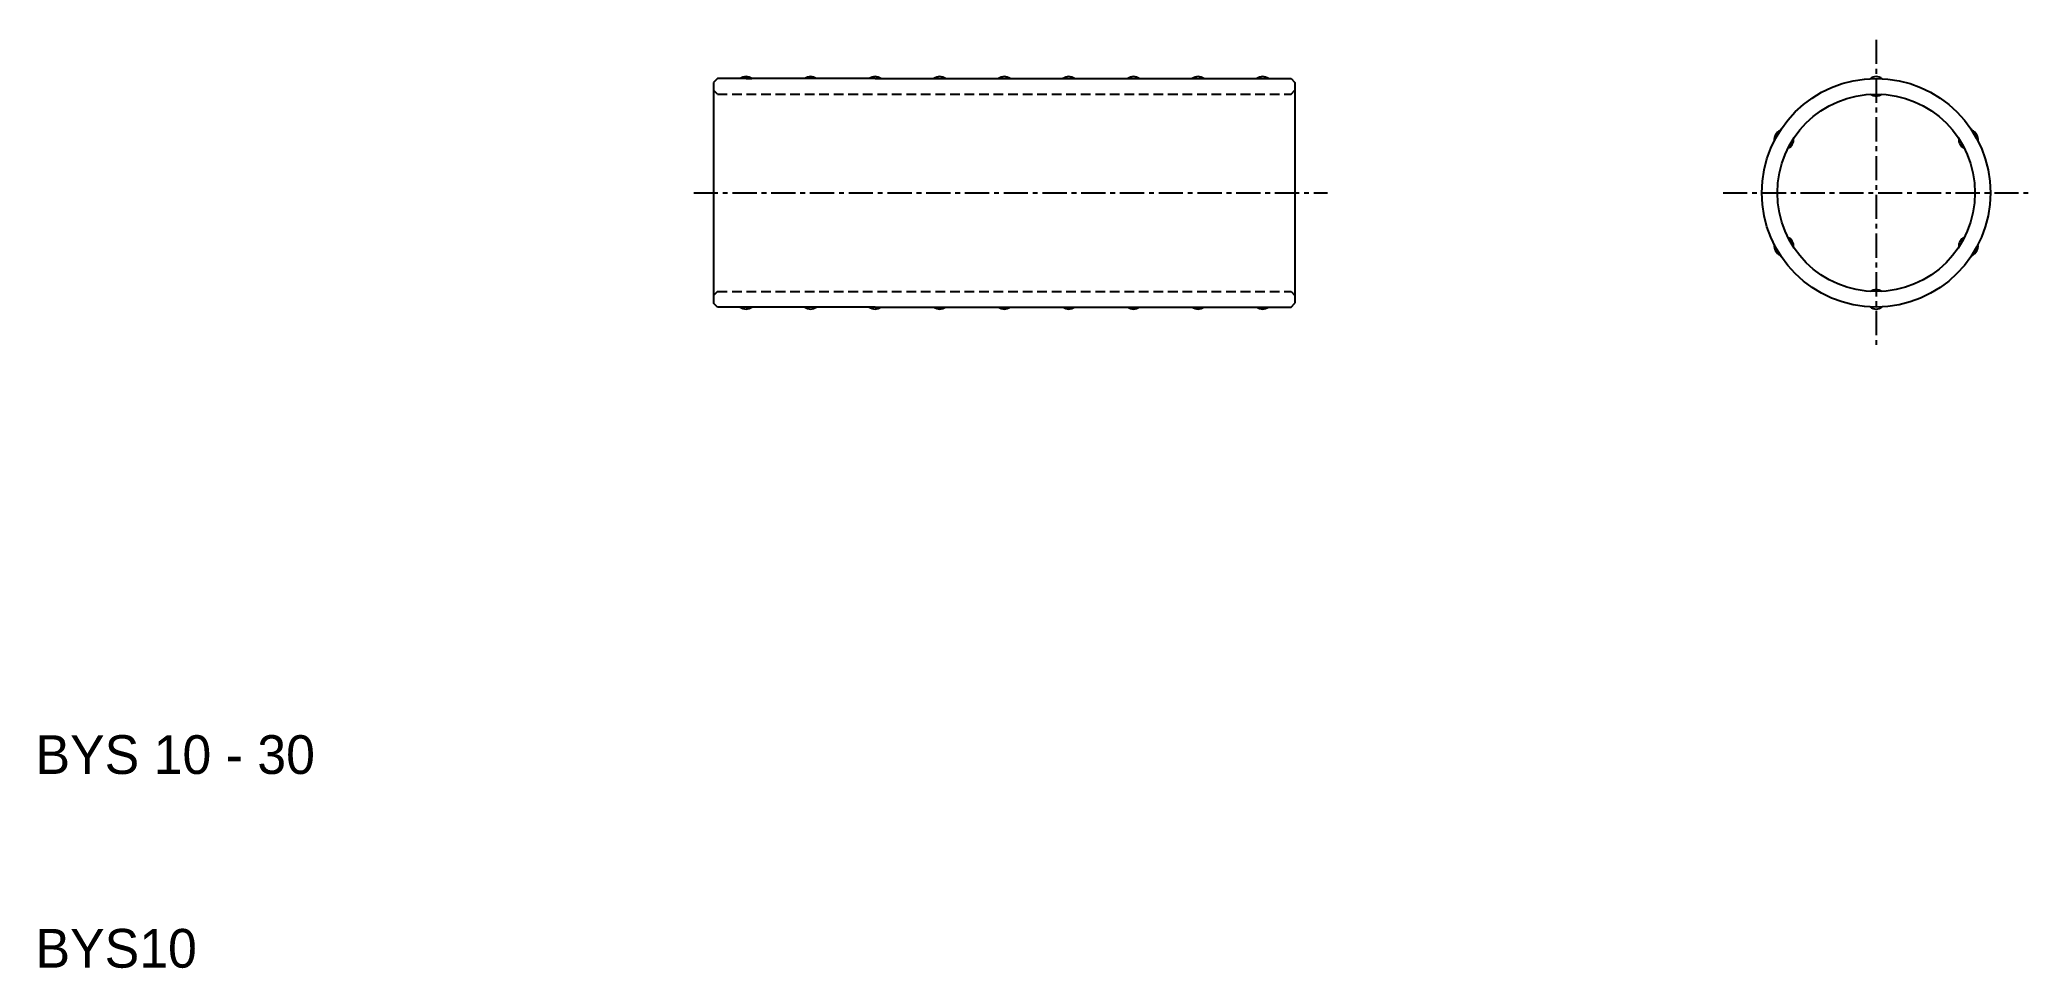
# Model space of a CAD drawing. Extents: x 10 to 113, y 10 to 58.
import ezdxf

# ---------------------------------------------------------------- set-up
doc = ezdxf.new("R2010")
doc.units = 0
doc.linetypes.add('CENTER', pattern=[2, 1.25, -0.25, 0.25, -0.25])
doc.linetypes.add('DASHED', pattern=[0.75, 0.5, -0.25])
doc.layers.get('0').update_dxf_attribs({"linetype": 'CONTINUOUS'})
doc.layers.add('CENTER', color=1, linetype='CENTER')

msp = doc.modelspace()

# ---------------------------------------------------------------- linework, layer by layer
at = {"color": 7, "linetype": 'CONTINUOUS'}
for p, q in [((45.2, 55.9), (45, 55.7)), ((45, 55.7), (45, 44.3)), ((53.03, 55.9), (45.2, 55.9)), ((46.67, 55.9), (46.37, 55.9)), ((46.67, 55.9), (46.97, 55.9)), ((53.33, 55.9), (53.03, 55.9)), ((53.33, 55.9), (53.63, 55.9)), ((53.63, 55.9), (74.8, 55.9)), ((74.8, 55.9), (75, 55.7)), ((75, 55.7), (75, 44.3)), ((45.2, 44.1), (45, 44.3)), ((74.8, 44.1), (75, 44.3)), ((53.33, 44.1), (45.2, 44.1)), ((46.67, 44.1), (46.37, 44.1)), ((46.67, 44.1), (46.97, 44.1)), ((53.33, 44.1), (53.03, 44.1)), ((53.33, 44.1), (74.8, 44.1)), ((53.33, 44.1), (53.63, 44.1))]:
    msp.add_line(p, q, dxfattribs=at)
at = {"color": 3, "linetype": 'DASHED'}
for p, q in [((45.2, 55.1), (45, 55.3)), ((45.2, 55.1), (74.8, 55.1)), ((74.8, 55.1), (75, 55.3)), ((45.2, 44.9), (45, 44.7)), ((45.2, 44.9), (74.8, 44.9)), ((74.8, 44.9), (75, 44.7))]:
    msp.add_line(p, q, dxfattribs=at)
at = {"color": 7, "linetype": 'CONTINUOUS'}
for radius in [5.9, 5.1]:
    msp.add_circle((105, 50), radius, dxfattribs=at)
for centre, start, end in [((46.67, 55.5), 53.1301, 126.8699), ((50, 55.5), 53.1301, 126.8699), ((53.33, 55.5), 53.1301, 126.8699), ((56.67, 55.5), 53.1301, 126.8699), ((60, 55.5), 53.1301, 126.8699), ((63.33, 55.5), 53.1301, 126.8699), ((66.67, 55.5), 53.1301, 126.8699), ((70, 55.5), 53.1301, 126.8699), ((73.33, 55.5), 53.1301, 126.8699), ((105, 55.5), 51.5947, 128.4053), ((105, 55.5), 234.7224, 305.2776), ((100.24, 52.75), 111.5947, 188.4053), ((100.24, 52.75), 294.7224, 5.2776), ((109.76, 52.75), 174.7224, 245.2776), ((109.76, 52.75), 351.5947, 68.4053), ((100.24, 47.25), 171.5947, 248.4053), ((100.24, 47.25), 354.7224, 65.2776), ((109.76, 47.25), 114.7224, 185.2776), ((109.76, 47.25), 291.5947, 8.4053), ((105, 44.5), 54.7224, 125.2776), ((46.67, 44.5), 233.1301, 306.8699), ((50, 44.5), 233.1301, 306.8699), ((53.33, 44.5), 233.1301, 306.8699), ((56.67, 44.5), 233.1301, 306.8699), ((60, 44.5), 233.1301, 306.8699), ((63.33, 44.5), 233.1301, 306.8699), ((66.67, 44.5), 233.1301, 306.8699), ((70, 44.5), 233.1301, 306.8699), ((73.33, 44.5), 233.1301, 306.8699), ((105, 44.5), 231.5947, 308.4053)]:
    msp.add_arc(centre, 0.5, start, end, dxfattribs=at)
at = {"layer": 'CENTER', "color": 1, "linetype": 'CENTER'}
for p, q in [((105, 57.9), (105, 42.1)), ((43.97, 50), (76.68, 50)), ((97.1, 50), (112.9, 50))]:
    msp.add_line(p, q, dxfattribs=at)

# ---------------------------------------------------------------- texts
at = {"color": 7, "linetype": 'CONTINUOUS'}
for s, p in [('BYS 10 - 30', (10, 20)), ('BYS10', (10, 10))]:
    msp.add_text(s, height=2, dxfattribs=at).set_placement(p)

doc.saveas('drawing.dxf')
